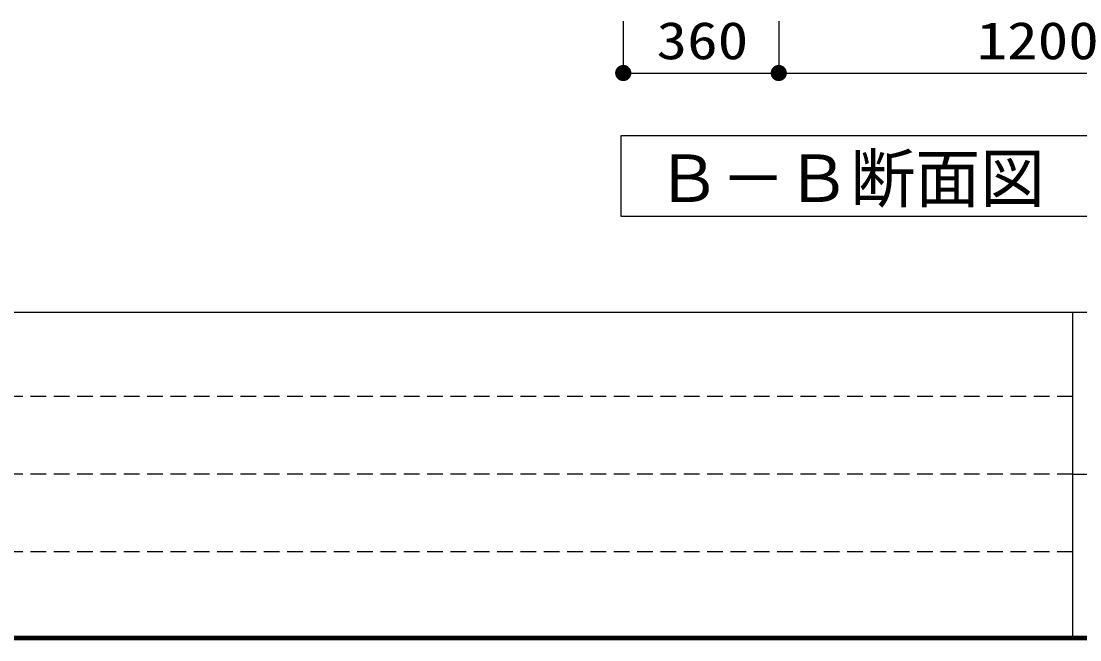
# Model space of a CAD drawing. Units: millimetres, scale not verified. Extents: x -8093 to 8093, y -5792 to 5792.
# Drawn here: x -2509 to -59, y -5792 to -4360 of the extents above; entities that cross this region are included whole.
import ezdxf
from ezdxf.enums import TextEntityAlignment as Align

# ---------------------------------------------------------------- set-up
doc = ezdxf.new("R2010")
doc.units = ezdxf.units.MM
doc.header["$LTSCALE"] = 30
doc.linetypes.add('DASHED1', pattern=[1.8, 1.2, -0.6])
for name, color, linetype, lineweight in [('0-0_Axis_waku', 7, 'Continuous', 25), ('0-1_00クル-フ-0躯体', 3, 'Continuous', 25), ('0-3_00クル-フ-6寸法', 132, 'Continuous', 25)]:
    doc.layers.add(name, color=color, linetype=linetype, lineweight=lineweight)
doc.styles.add('ＭＳ ゴシック', font='')
doc.styles.get('ＭＳ ゴシック').set_extended_font_data('MS Gothic')

msp = doc.modelspace()

# ---------------------------------------------------------------- linework, layer by layer
at = {"layer": '0-0_Axis_waku'}
for p, q in [((-8085, -5034), (8085, -5034)), ((-75.01, -5784), (-75.01, -5034)), ((-75.01, -5409), (8085, -5409)), ((8093.4, -5792.4), (-8093.4, -5792.4)), ((8092.8, -5791.8), (-8092.8, -5791.8)), ((8092.2, -5791.2), (-8092.2, -5791.2)), ((8091.6, -5790.6), (-8091.6, -5790.6)), ((8091, -5790), (-8091, -5790)), ((8090.4, -5789.4), (-8090.4, -5789.4)), ((8089.8, -5788.8), (-8089.8, -5788.8)), ((8089.2, -5788.2), (-8089.2, -5788.2)), ((8088.6, -5787.6), (-8088.6, -5787.6)), ((8088, -5787), (-8088, -5787)), ((8087.4, -5786.4), (-8087.4, -5786.4)), ((8086.8, -5785.8), (-8086.8, -5785.8)), ((8086.2, -5785.2), (-8086.2, -5785.2)), ((8085.6, -5784.6), (-8085.6, -5784.6)), ((-8085, -5784), (8085, -5784))]:
    msp.add_line(p, q, dxfattribs=at)
at = {"layer": '0-0_Axis_waku', "linetype": 'DASHED1'}
for p, q in [((-75, -5229), (-8085, -5229)), ((-75, -5409), (-8085, -5409)), ((-75, -5589), (-8085, -5589))]:
    msp.add_line(p, q, dxfattribs=at)
at = {"layer": '0-1_00クル-フ-0躯体'}
msp.add_lwpolyline([(908.44, -4812), (908.44, -4625.69), (-1120.89, -4625.69), (-1120.89, -4812)], close=True, dxfattribs=at)
at = {"layer": '0-3_00クル-フ-6寸法', "color": 4}
for p, q in [((-1115.47, -4360.36), (-1115.47, -4480.36)), ((-755.47, -4360.36), (-755.47, -4480.36)), ((-755.47, -4360.36), (-755.47, -4480.36)), ((-1115.47, -4480.36), (-755.47, -4480.36)), ((-755.47, -4480.36), (444.53, -4480.36))]:
    msp.add_line(p, q, dxfattribs=at)
at = {"layer": '0-3_00クル-フ-6寸法'}
for points in [[(-1115.47, -4480.36), (-1134.22, -4480.36), (-1134.07, -4478.01)], [(-1115.47, -4480.36), (-1134.07, -4482.71), (-1134.22, -4480.36)], [(-1115.47, -4480.36), (-1134.07, -4478.01), (-1133.63, -4475.7)], [(-1115.47, -4480.36), (-1133.63, -4485.02), (-1134.07, -4482.71)], [(-1115.47, -4480.36), (-1133.63, -4475.7), (-1132.9, -4473.46)], [(-1115.47, -4480.36), (-1132.9, -4487.26), (-1133.63, -4485.02)], [(-1115.47, -4480.36), (-1132.9, -4473.46), (-1131.9, -4471.33)], [(-1115.47, -4480.36), (-1131.9, -4489.39), (-1132.9, -4487.26)], [(-1115.47, -4480.36), (-1131.9, -4471.33), (-1130.64, -4469.34)], [(-1115.47, -4480.36), (-1130.64, -4491.38), (-1131.9, -4489.39)], [(-1115.47, -4480.36), (-1130.64, -4469.34), (-1129.14, -4467.53)], [(-1115.47, -4480.36), (-1129.14, -4493.2), (-1130.64, -4491.38)], [(-1115.47, -4480.36), (-1129.14, -4467.53), (-1127.42, -4465.91)], [(-1115.47, -4480.36), (-1127.42, -4494.81), (-1129.14, -4493.2)], [(-1115.47, -4480.36), (-1127.42, -4465.91), (-1125.51, -4464.53)], [(-1115.47, -4480.36), (-1125.51, -4496.19), (-1127.42, -4494.81)], [(-1115.47, -4480.36), (-1125.51, -4464.53), (-1123.45, -4463.4)], [(-1115.47, -4480.36), (-1123.45, -4497.33), (-1125.51, -4496.19)], [(-1115.47, -4480.36), (-1123.45, -4463.4), (-1121.26, -4462.53)], [(-1115.47, -4480.36), (-1121.26, -4498.19), (-1123.45, -4497.33)], [(-1115.47, -4480.36), (-1121.26, -4462.53), (-1118.98, -4461.94)], [(-1115.47, -4480.36), (-1118.98, -4498.78), (-1121.26, -4498.19)], [(-1115.47, -4480.36), (-1118.98, -4461.94), (-1116.64, -4461.65)], [(-1115.47, -4480.36), (-1116.64, -4499.07), (-1118.98, -4498.78)], [(-1115.47, -4480.36), (-1116.64, -4461.65), (-1114.29, -4461.65)], [(-1115.47, -4480.36), (-1114.29, -4499.07), (-1116.64, -4499.07)], [(-1115.47, -4480.36), (-1114.29, -4461.65), (-1111.95, -4461.94)], [(-1115.47, -4480.36), (-1111.95, -4461.94), (-1109.67, -4462.53)], [(-1115.47, -4480.36), (-1109.67, -4462.53), (-1107.48, -4463.4)], [(-1115.47, -4480.36), (-1107.48, -4463.4), (-1105.42, -4464.53)], [(-1115.47, -4480.36), (-1105.42, -4464.53), (-1103.52, -4465.91)], [(-1115.47, -4480.36), (-1103.52, -4465.91), (-1101.8, -4467.53)], [(-1115.47, -4480.36), (-1101.8, -4467.53), (-1100.3, -4469.34)], [(-1115.47, -4480.36), (-1100.3, -4469.34), (-1099.04, -4471.33)], [(-1115.47, -4480.36), (-1099.04, -4471.33), (-1098.03, -4473.46)], [(-1115.47, -4480.36), (-1098.03, -4473.46), (-1097.31, -4475.7)], [(-1115.47, -4480.36), (-1097.31, -4475.7), (-1096.87, -4478.01)], [(-1115.47, -4480.36), (-1096.87, -4478.01), (-1096.72, -4480.36)], [(-1115.47, -4480.36), (-1111.95, -4498.78), (-1114.29, -4499.07)], [(-1115.47, -4480.36), (-1109.67, -4498.19), (-1111.95, -4498.78)], [(-1115.47, -4480.36), (-1107.48, -4497.33), (-1109.67, -4498.19)], [(-1115.47, -4480.36), (-1105.42, -4496.19), (-1107.48, -4497.33)], [(-1115.47, -4480.36), (-1103.52, -4494.81), (-1105.42, -4496.19)], [(-1115.47, -4480.36), (-1101.8, -4493.2), (-1103.52, -4494.81)], [(-1115.47, -4480.36), (-1100.3, -4491.38), (-1101.8, -4493.2)], [(-1115.47, -4480.36), (-1099.04, -4489.39), (-1100.3, -4491.38)], [(-1115.47, -4480.36), (-1098.03, -4487.26), (-1099.04, -4489.39)], [(-1115.47, -4480.36), (-1097.31, -4485.02), (-1098.03, -4487.26)], [(-1115.47, -4480.36), (-1096.87, -4482.71), (-1097.31, -4485.02)], [(-1115.47, -4480.36), (-1096.72, -4480.36), (-1096.87, -4482.71)], [(-755.47, -4480.36), (-774.22, -4480.36), (-774.07, -4478.01)], [(-755.47, -4480.36), (-774.22, -4480.36), (-774.07, -4478.01)], [(-755.47, -4480.36), (-774.07, -4482.71), (-774.22, -4480.36)], [(-755.47, -4480.36), (-774.07, -4482.71), (-774.22, -4480.36)], [(-755.47, -4480.36), (-774.07, -4478.01), (-773.63, -4475.7)], [(-755.47, -4480.36), (-774.07, -4478.01), (-773.63, -4475.7)], [(-755.47, -4480.36), (-773.63, -4485.02), (-774.07, -4482.71)], [(-755.47, -4480.36), (-773.63, -4485.02), (-774.07, -4482.71)], [(-755.47, -4480.36), (-773.63, -4475.7), (-772.9, -4473.46)], [(-755.47, -4480.36), (-773.63, -4475.7), (-772.9, -4473.46)], [(-755.47, -4480.36), (-772.9, -4487.26), (-773.63, -4485.02)], [(-755.47, -4480.36), (-772.9, -4487.26), (-773.63, -4485.02)], [(-755.47, -4480.36), (-772.9, -4473.46), (-771.9, -4471.33)], [(-755.47, -4480.36), (-772.9, -4473.46), (-771.9, -4471.33)], [(-755.47, -4480.36), (-771.9, -4489.39), (-772.9, -4487.26)], [(-755.47, -4480.36), (-771.9, -4489.39), (-772.9, -4487.26)], [(-755.47, -4480.36), (-771.9, -4471.33), (-770.64, -4469.34)], [(-755.47, -4480.36), (-771.9, -4471.33), (-770.64, -4469.34)], [(-755.47, -4480.36), (-770.64, -4491.38), (-771.9, -4489.39)], [(-755.47, -4480.36), (-770.64, -4491.38), (-771.9, -4489.39)], [(-755.47, -4480.36), (-770.64, -4469.34), (-769.14, -4467.53)], [(-755.47, -4480.36), (-770.64, -4469.34), (-769.14, -4467.53)], [(-755.47, -4480.36), (-769.14, -4493.2), (-770.64, -4491.38)], [(-755.47, -4480.36), (-769.14, -4493.2), (-770.64, -4491.38)], [(-755.47, -4480.36), (-769.14, -4467.53), (-767.42, -4465.91)], [(-755.47, -4480.36), (-769.14, -4467.53), (-767.42, -4465.91)], [(-755.47, -4480.36), (-767.42, -4494.81), (-769.14, -4493.2)], [(-755.47, -4480.36), (-767.42, -4494.81), (-769.14, -4493.2)], [(-755.47, -4480.36), (-767.42, -4465.91), (-765.51, -4464.53)], [(-755.47, -4480.36), (-767.42, -4465.91), (-765.51, -4464.53)], [(-755.47, -4480.36), (-765.51, -4496.19), (-767.42, -4494.81)], [(-755.47, -4480.36), (-765.51, -4496.19), (-767.42, -4494.81)], [(-755.47, -4480.36), (-765.51, -4464.53), (-763.45, -4463.4)], [(-755.47, -4480.36), (-765.51, -4464.53), (-763.45, -4463.4)], [(-755.47, -4480.36), (-763.45, -4497.33), (-765.51, -4496.19)], [(-755.47, -4480.36), (-763.45, -4497.33), (-765.51, -4496.19)], [(-755.47, -4480.36), (-763.45, -4463.4), (-761.26, -4462.53)], [(-755.47, -4480.36), (-763.45, -4463.4), (-761.26, -4462.53)], [(-755.47, -4480.36), (-761.26, -4498.19), (-763.45, -4497.33)], [(-755.47, -4480.36), (-761.26, -4498.19), (-763.45, -4497.33)], [(-755.47, -4480.36), (-761.26, -4462.53), (-758.98, -4461.94)], [(-755.47, -4480.36), (-761.26, -4462.53), (-758.98, -4461.94)], [(-755.47, -4480.36), (-758.98, -4498.78), (-761.26, -4498.19)], [(-755.47, -4480.36), (-758.98, -4498.78), (-761.26, -4498.19)], [(-755.47, -4480.36), (-758.98, -4461.94), (-756.64, -4461.65)], [(-755.47, -4480.36), (-758.98, -4461.94), (-756.64, -4461.65)], [(-755.47, -4480.36), (-756.64, -4499.07), (-758.98, -4498.78)], [(-755.47, -4480.36), (-756.64, -4499.07), (-758.98, -4498.78)], [(-755.47, -4480.36), (-756.64, -4461.65), (-754.29, -4461.65)], [(-755.47, -4480.36), (-756.64, -4461.65), (-754.29, -4461.65)], [(-755.47, -4480.36), (-754.29, -4499.07), (-756.64, -4499.07)], [(-755.47, -4480.36), (-754.29, -4499.07), (-756.64, -4499.07)], [(-755.47, -4480.36), (-754.29, -4461.65), (-751.95, -4461.94)], [(-755.47, -4480.36), (-754.29, -4461.65), (-751.95, -4461.94)], [(-755.47, -4480.36), (-751.95, -4461.94), (-749.67, -4462.53)], [(-755.47, -4480.36), (-751.95, -4461.94), (-749.67, -4462.53)], [(-755.47, -4480.36), (-749.67, -4462.53), (-747.48, -4463.4)], [(-755.47, -4480.36), (-749.67, -4462.53), (-747.48, -4463.4)], [(-755.47, -4480.36), (-747.48, -4463.4), (-745.42, -4464.53)], [(-755.47, -4480.36), (-747.48, -4463.4), (-745.42, -4464.53)], [(-755.47, -4480.36), (-745.42, -4464.53), (-743.52, -4465.91)], [(-755.47, -4480.36), (-745.42, -4464.53), (-743.52, -4465.91)], [(-755.47, -4480.36), (-743.52, -4465.91), (-741.8, -4467.53)], [(-755.47, -4480.36), (-743.52, -4465.91), (-741.8, -4467.53)], [(-755.47, -4480.36), (-741.8, -4467.53), (-740.3, -4469.34)], [(-755.47, -4480.36), (-741.8, -4467.53), (-740.3, -4469.34)], [(-755.47, -4480.36), (-740.3, -4469.34), (-739.04, -4471.33)], [(-755.47, -4480.36), (-740.3, -4469.34), (-739.04, -4471.33)], [(-755.47, -4480.36), (-739.04, -4471.33), (-738.03, -4473.46)], [(-755.47, -4480.36), (-739.04, -4471.33), (-738.03, -4473.46)], [(-755.47, -4480.36), (-738.03, -4473.46), (-737.31, -4475.7)], [(-755.47, -4480.36), (-738.03, -4473.46), (-737.31, -4475.7)], [(-755.47, -4480.36), (-737.31, -4475.7), (-736.87, -4478.01)], [(-755.47, -4480.36), (-737.31, -4475.7), (-736.87, -4478.01)], [(-755.47, -4480.36), (-736.87, -4478.01), (-736.72, -4480.36)], [(-755.47, -4480.36), (-736.87, -4478.01), (-736.72, -4480.36)], [(-755.47, -4480.36), (-751.95, -4498.78), (-754.29, -4499.07)], [(-755.47, -4480.36), (-749.67, -4498.19), (-751.95, -4498.78)], [(-755.47, -4480.36), (-747.48, -4497.33), (-749.67, -4498.19)], [(-755.47, -4480.36), (-745.42, -4496.19), (-747.48, -4497.33)], [(-755.47, -4480.36), (-743.52, -4494.81), (-745.42, -4496.19)], [(-755.47, -4480.36), (-741.8, -4493.2), (-743.52, -4494.81)], [(-755.47, -4480.36), (-740.3, -4491.38), (-741.8, -4493.2)], [(-755.47, -4480.36), (-739.04, -4489.39), (-740.3, -4491.38)], [(-755.47, -4480.36), (-738.03, -4487.26), (-739.04, -4489.39)], [(-755.47, -4480.36), (-737.31, -4485.02), (-738.03, -4487.26)], [(-755.47, -4480.36), (-736.87, -4482.71), (-737.31, -4485.02)], [(-755.47, -4480.36), (-736.72, -4480.36), (-736.87, -4482.71)], [(-755.47, -4480.36), (-751.95, -4498.78), (-754.29, -4499.07)], [(-755.47, -4480.36), (-749.67, -4498.19), (-751.95, -4498.78)], [(-755.47, -4480.36), (-747.48, -4497.33), (-749.67, -4498.19)], [(-755.47, -4480.36), (-745.42, -4496.19), (-747.48, -4497.33)], [(-755.47, -4480.36), (-743.52, -4494.81), (-745.42, -4496.19)], [(-755.47, -4480.36), (-741.8, -4493.2), (-743.52, -4494.81)], [(-755.47, -4480.36), (-740.3, -4491.38), (-741.8, -4493.2)], [(-755.47, -4480.36), (-739.04, -4489.39), (-740.3, -4491.38)], [(-755.47, -4480.36), (-738.03, -4487.26), (-739.04, -4489.39)], [(-755.47, -4480.36), (-737.31, -4485.02), (-738.03, -4487.26)], [(-755.47, -4480.36), (-736.87, -4482.71), (-737.31, -4485.02)], [(-755.47, -4480.36), (-736.72, -4480.36), (-736.87, -4482.71)]]:
    msp.add_solid(points, dxfattribs=at)

# ---------------------------------------------------------------- texts
at = {"layer": '0-1_00クル-フ-0躯体', "color": 4, "style": 'ＭＳ ゴシック'}
msp.add_text('Ｂ－Ｂ断面図', height=110, dxfattribs=at).set_placement((-1039.65, -4811.97), align=Align.BOTTOM_LEFT)
at = {"layer": '0-3_00クル-フ-6寸法', "color": 3, "style": 'ＭＳ ゴシック', "width": 1.2}
for s, p in [('360', (-1038.32, -4474.52)), ('1200', (-297.75, -4474.52))]:
    msp.add_text(s, height=86.66, dxfattribs=at).set_placement(p, align=Align.BOTTOM_LEFT)

doc.saveas('drawing.dxf')
